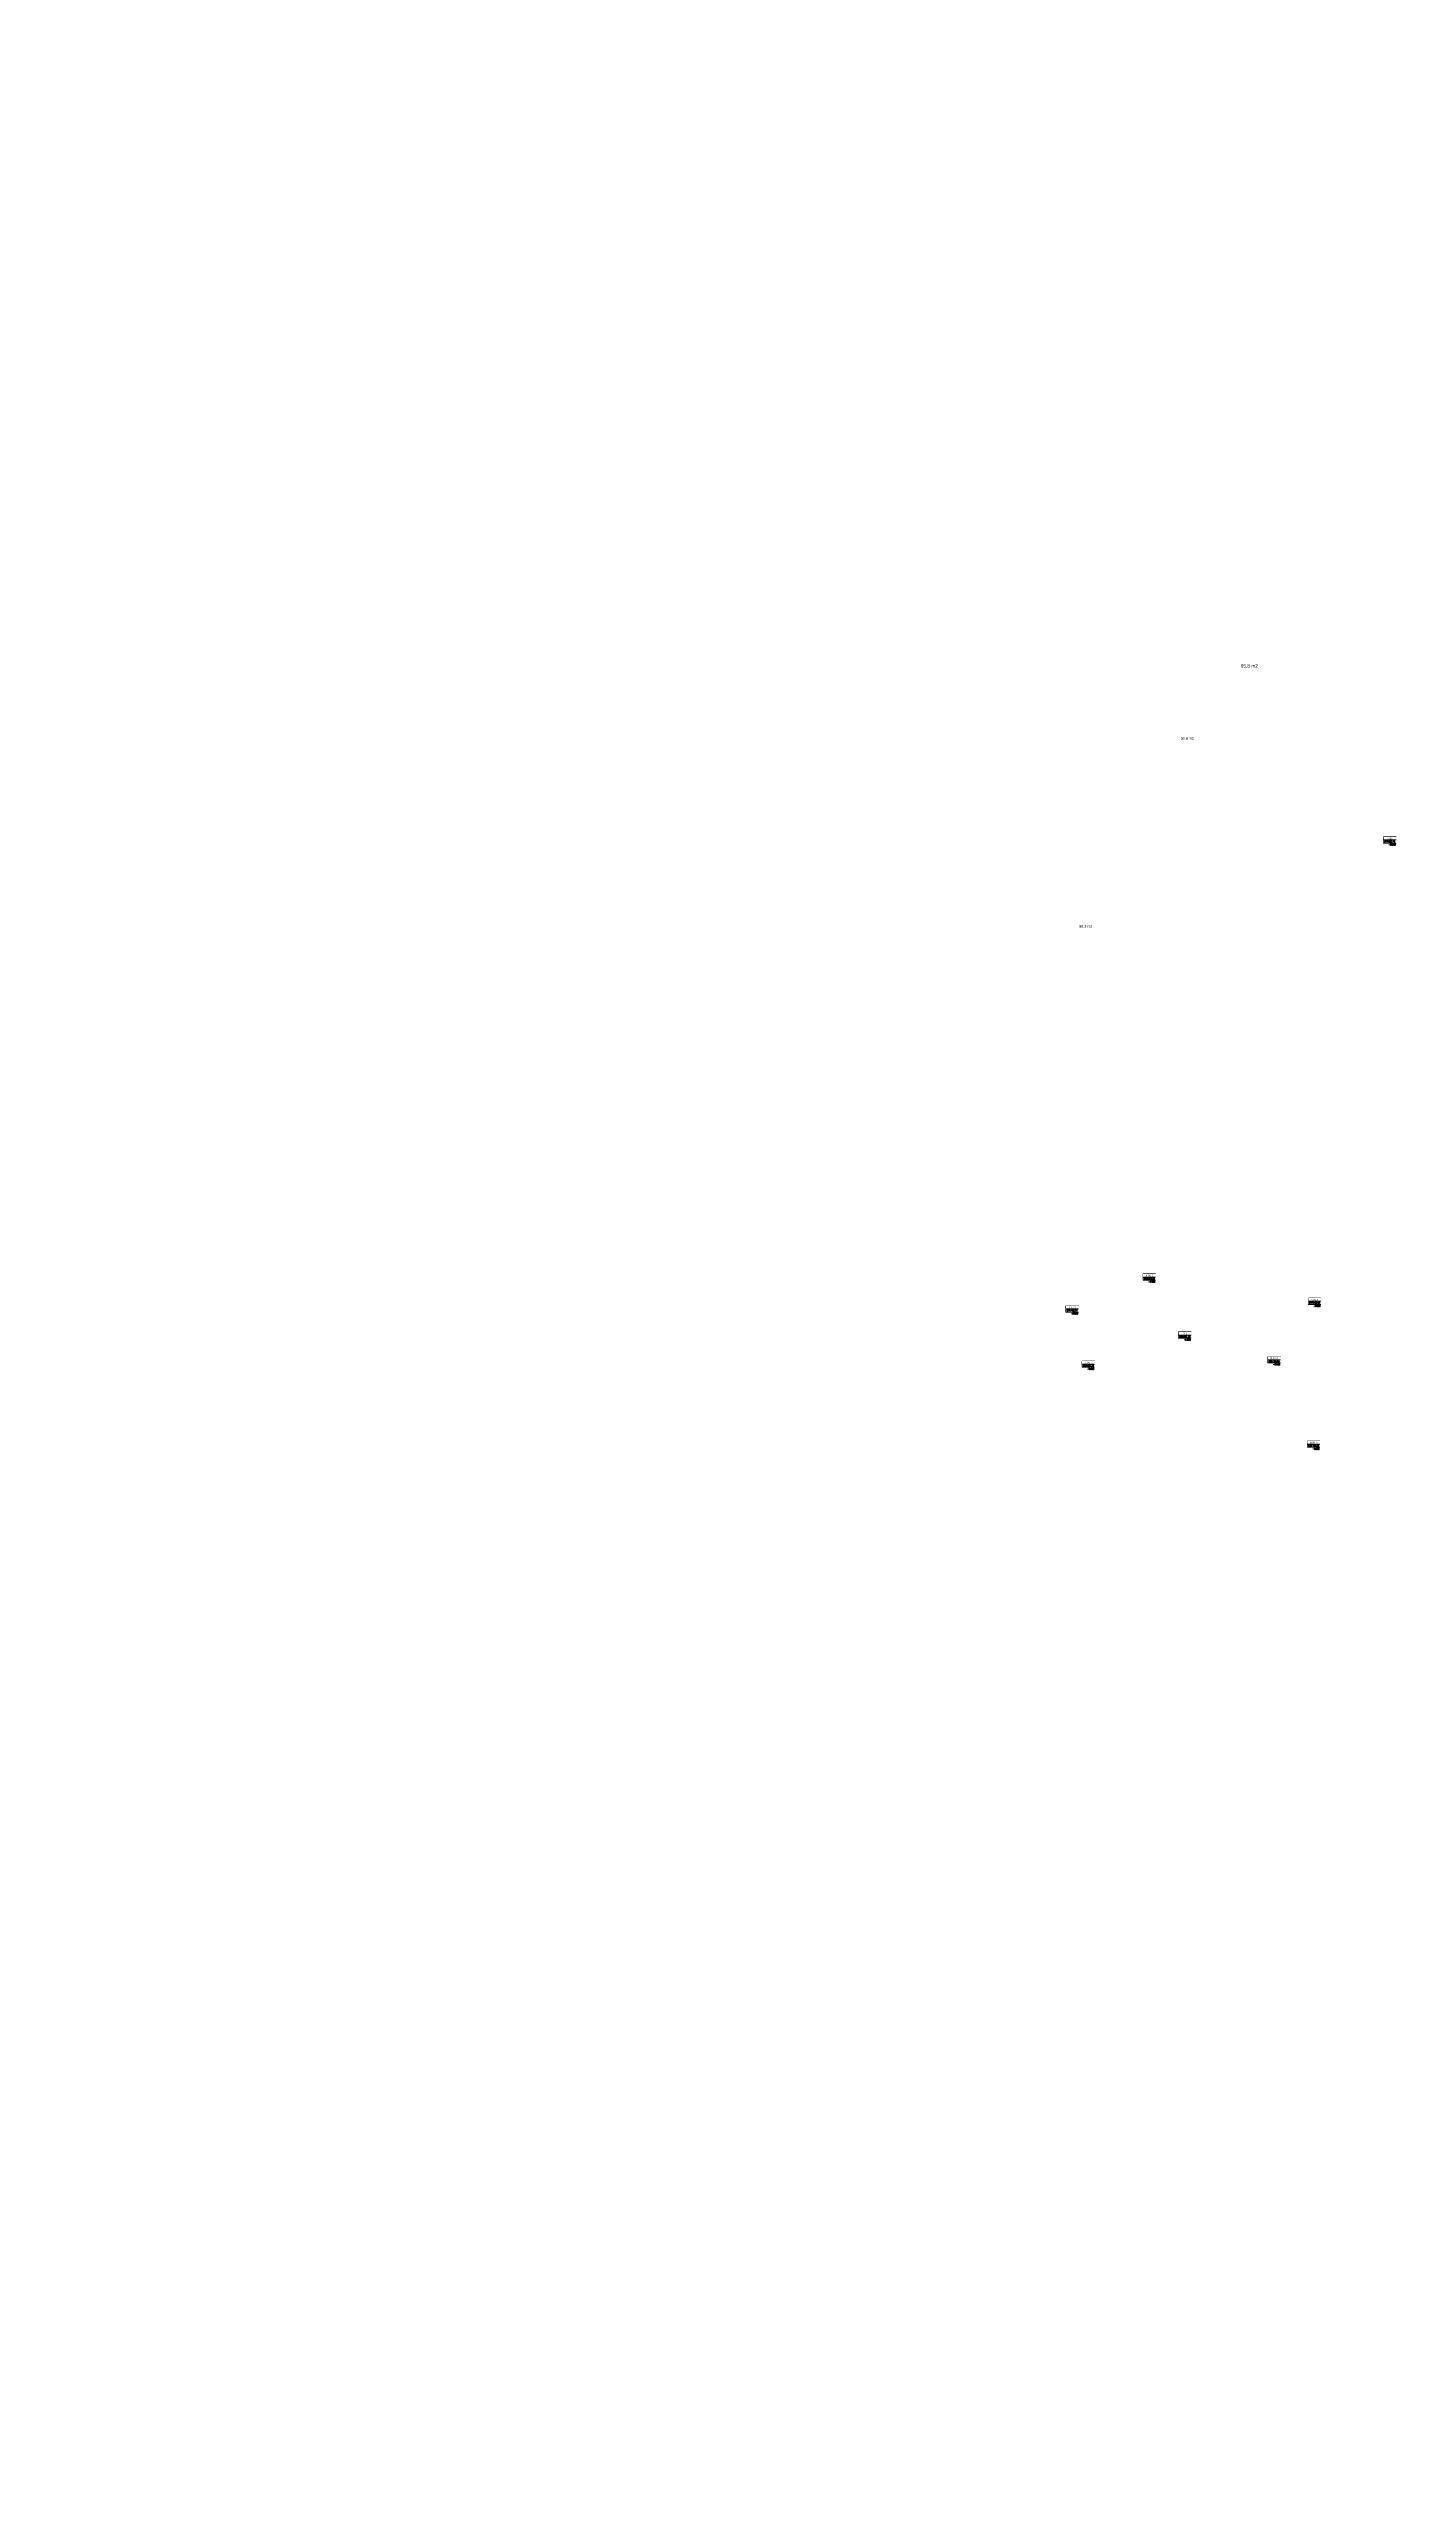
# Model space of a CAD drawing. Header units: millimetres. Extents: x -361654186 to 361255443, y -278569811 to 278836587.
# Drawn here: x -433607 to -178793, y -186209 to 273639 of the extents above; entities that cross this region are included whole.
import ezdxf
from ezdxf.enums import TextEntityAlignment as Align
from ezdxf.xclip import XClip

# ---------------------------------------------------------------- set-up
doc = ezdxf.new("R2010")
doc.units = ezdxf.units.MM
doc.header["$MEASUREMENT"] = 0
doc.header["$XCLIPFRAME"] = 0
doc.set_wipeout_variables(frame=1)
for name, color, linetype, lineweight in [('KT-Chuviet', 255, 'Continuous', 15), ('KT-Net thay', 7, 'Continuous', 15), ('KT-Net truc', 18, 'Continuous', 15)]:
    doc.layers.add(name, color=color, linetype=linetype, lineweight=lineweight)
doc.styles.add('font unicode ccu', font='arial.ttf')
doc.styles.add('ROMANS', font='ROMANS.SHX')
doc.styles.get("Standard").update_dxf_attribs({"font": 'arial.ttf'})

# ---------------------------------------------------------------- blocks, each defined once
blk = doc.blocks.new('TAG CAO DO SAN')
at = {"layer": 'KT-Net thay', "flags": 128}
blk.add_lwpolyline([(1526701.778855525, -266095.2298759429), (1526701.778855525, -266566.6584041911), (1527644.63591202, -266566.6584041911), (1527644.63591202, -266095.2298759429)], close=True, dxfattribs=at)
blk.add_wipeout([(1526701.778855525, -266095.2298759429), (1527644.6359120198, -266095.2298759429), (1527644.6359120198, -266566.65840419114), (1526701.778855525, -266566.65840419114)]).dxf.layer = 'KT-Net thay'
for points in [[(1526701.778855525, -266330.9441400666), (1527644.63591202, -266330.9441400666)], [(1526701.778855525, -266566.6584041911), (1527644.63591202, -266566.6584041911)]]:
    blk.add_lwpolyline(points, dxfattribs=at)
at = {"layer": 'KT-Chuviet', "color": 31, "style": 'ROMANS', "width": 0.75}
blk.add_text('DTTT:', height=117.8571320618522, dxfattribs=at).set_placement((1526748.92170835, -266507.8139601254))
at = {"layer": 'KT-Chuviet', "color": 31, "style": 'font unicode ccu', "width": 0.75}
blk.add_attdef('TÊNPHÒNG', text='', height=117.85713, dxfattribs=at).set_placement((1527175.308820772, -266213.4467624734), align=Align.MIDDLE_CENTER)
at = {"layer": 'KT-Chuviet', "color": 31, "ltscale": 15, "style": 'ROMANS', "width": 0.75, "flags": 8}
blk.add_attdef('CAO-DO', (1527091.943339912, -266507.7298381611), '', height=117.8571320618522, dxfattribs=at)

msp = doc.modelspace()

# ---------------------------------------------------------------- block references
at = {"layer": 'KT-Net truc'}
ref = msp.add_blockref('TAG CAO DO SAN', (-3999949.018459431, 791006.1460104778), dxfattribs=dict(at, xscale=2.5, yscale=2.5, zscale=2.5))
XClip(ref).set_block_clipping_path([(1526674.1636322693, -266566.65840419114), (1527644.6359120198, -266095.2298759429)])
ref.add_attrib('CAO-DO', '228.72', (-182219.1601096521, 124736.8214150752), dxfattribs={"layer": 'KT-Chuviet', "color": 31, "ltscale": 15, "height": 294.6428301546305, "style": 'ROMANS', "width": 0.7500000000000001})
ref.add_attrib('CAO-DO', '-0.030', (-182219.1601096521, 124147.5357547659), dxfattribs={"layer": 'KT-Chuviet', "color": 31, "ltscale": 15, "height": 294.6428301546305, "style": 'ROMANS', "width": 0.7500000000000001})
ref.add_attrib('TÊNPHÒNG', 'N.SK.', dxfattribs={"layer": 'KT-Chuviet', "color": 31, "height": 294.642825, "style": 'font unicode ccu', "width": 0.7500000000000001}).set_placement((-182010.7464075009, 125472.5291042944), align=Align.MIDDLE_CENTER)
ref = msp.add_blockref('TAG CAO DO SAN', (-4045070.08978005, 708977.1460104778), dxfattribs=dict(at, xscale=2.5, yscale=2.5, zscale=2.5))
XClip(ref).set_block_clipping_path([(1526674.1636322693, -266566.65840419114), (1527644.6359120198, -266095.2298759429)])
ref.add_attrib('CAO-DO', '167.56', (-227340.2314302706, 42707.82141507519), dxfattribs={"layer": 'KT-Chuviet', "color": 31, "ltscale": 15, "height": 294.6428301546305, "style": 'ROMANS', "width": 0.7500000000000001})
ref.add_attrib('CAO-DO', '-0.030', (-227340.2314302706, 42118.53575476594), dxfattribs={"layer": 'KT-Chuviet', "color": 31, "ltscale": 15, "height": 294.6428301546305, "style": 'ROMANS', "width": 0.7500000000000001})
ref.add_attrib('TÊNPHÒNG', 'N.SK. 3', dxfattribs={"layer": 'KT-Chuviet', "color": 31, "height": 294.642825, "style": 'font unicode ccu', "width": 0.7500000000000001}).set_placement((-227131.8177281194, 43443.5291042944), align=Align.MIDDLE_CENTER)
ref = msp.add_blockref('TAG CAO DO SAN', (-4059547.27205193, 702996.1169061834), dxfattribs=dict(at, xscale=2.5, yscale=2.5, zscale=2.5))
XClip(ref).set_block_clipping_path([(1526674.1636322693, -266566.65840419114), (1527644.6359120198, -266095.2298759429)])
ref.add_attrib('CAO-DO', '192.94', (-241817.4137021512, 36726.79231078079), dxfattribs={"layer": 'KT-Chuviet', "color": 31, "ltscale": 15, "height": 294.6428301546305, "style": 'ROMANS', "width": 0.7500000000000001})
ref.add_attrib('CAO-DO', '-0.030', (-241817.4137021512, 36137.50665047154), dxfattribs={"layer": 'KT-Chuviet', "color": 31, "ltscale": 15, "height": 294.6428301546305, "style": 'ROMANS', "width": 0.7500000000000001})
ref.add_attrib('TÊNPHÒNG', 'N.SK. 2', dxfattribs={"layer": 'KT-Chuviet', "color": 31, "height": 294.642825, "style": 'font unicode ccu', "width": 0.7500000000000001}).set_placement((-241609, 37462.5), align=Align.MIDDLE_CENTER)
ref = msp.add_blockref('TAG CAO DO SAN', (-4014049.518459431, 704422.1460104778), dxfattribs=dict(at, xscale=2.5, yscale=2.5, zscale=2.5))
XClip(ref).set_block_clipping_path([(1526674.1636322693, -266566.65840419114), (1527644.6359120198, -266095.2298759429)])
ref.add_attrib('CAO-DO', '185.89', (-196319.6601096521, 38152.82141507519), dxfattribs={"layer": 'KT-Chuviet', "color": 31, "ltscale": 15, "height": 294.6428301546305, "style": 'ROMANS', "width": 0.7500000000000001})
ref.add_attrib('CAO-DO', '-0.030', (-196319.6601096521, 37563.53575476594), dxfattribs={"layer": 'KT-Chuviet', "color": 31, "ltscale": 15, "height": 294.6428301546305, "style": 'ROMANS', "width": 0.7500000000000001})
ref.add_attrib('TÊNPHÒNG', 'N.SK. 4', dxfattribs={"layer": 'KT-Chuviet', "color": 31, "height": 294.642825, "style": 'font unicode ccu', "width": 0.7500000000000001}).set_placement((-196111.2464075009, 38888.5291042944), align=Align.MIDDLE_CENTER)
ref = msp.add_blockref('TAG CAO DO SAN', (-4038394.518459431, 698067.6460104778), dxfattribs=dict(at, xscale=2.5, yscale=2.5, zscale=2.5))
XClip(ref).set_block_clipping_path([(1526674.1636322693, -266566.65840419114), (1527644.6359120198, -266095.2298759429)])
ref.add_attrib('CAO-DO', '101.36', (-220664.6601096521, 31798.32141507519), dxfattribs={"layer": 'KT-Chuviet', "color": 31, "ltscale": 15, "height": 294.6428301546305, "style": 'ROMANS', "width": 0.7500000000000001})
ref.add_attrib('CAO-DO', '-0.030', (-220664.6601096521, 31209.03575476594), dxfattribs={"layer": 'KT-Chuviet', "color": 31, "ltscale": 15, "height": 294.6428301546305, "style": 'ROMANS', "width": 0.7500000000000001})
ref.add_attrib('TÊNPHÒNG', 'DL 1', dxfattribs={"layer": 'KT-Chuviet', "color": 31, "height": 294.642825, "style": 'font unicode ccu', "width": 0.7500000000000001}).set_placement((-220456.2464075009, 32534.0291042944), align=Align.MIDDLE_CENTER)
ref = msp.add_blockref('TAG CAO DO SAN', (-4021647.518459431, 693434.6460104778), dxfattribs=dict(at, xscale=2.5, yscale=2.5, zscale=2.5))
XClip(ref).set_block_clipping_path([(1526674.1636322693, -266566.65840419114), (1527644.6359120198, -266095.2298759429)])
ref.add_attrib('CAO-DO', '166.93', (-203917.6601096521, 27165.32141507519), dxfattribs={"layer": 'KT-Chuviet', "color": 31, "ltscale": 15, "height": 294.6428301546305, "style": 'ROMANS', "width": 0.7500000000000001})
ref.add_attrib('CAO-DO', '-0.030', (-203917.6601096521, 26576.03575476594), dxfattribs={"layer": 'KT-Chuviet', "color": 31, "ltscale": 15, "height": 294.6428301546305, "style": 'ROMANS', "width": 0.7500000000000001})
ref.add_attrib('TÊNPHÒNG', 'N.SK. 9', dxfattribs={"layer": 'KT-Chuviet', "color": 31, "height": 294.642825, "style": 'font unicode ccu', "width": 0.7500000000000001}).set_placement((-203709.2464075009, 27901.0291042944), align=Align.MIDDLE_CENTER)
ref = msp.add_blockref('TAG CAO DO SAN', (-4056523.08978005, 692616.1460104778), dxfattribs=dict(at, xscale=2.5, yscale=2.5, zscale=2.5))
XClip(ref).set_block_clipping_path([(1526674.1636322693, -266566.65840419114), (1527644.6359120198, -266095.2298759429)])
ref.add_attrib('CAO-DO', '195.38', (-238793.2314302706, 26346.82141507519), dxfattribs={"layer": 'KT-Chuviet', "color": 31, "ltscale": 15, "height": 294.6428301546305, "style": 'ROMANS', "width": 0.7500000000000001})
ref.add_attrib('CAO-DO', '-0.030', (-238793.2314302706, 25757.53575476594), dxfattribs={"layer": 'KT-Chuviet', "color": 31, "ltscale": 15, "height": 294.6428301546305, "style": 'ROMANS', "width": 0.7500000000000001})
ref.add_attrib('TÊNPHÒNG', 'N.SK. 1', dxfattribs={"layer": 'KT-Chuviet', "color": 31, "height": 294.642825, "style": 'font unicode ccu', "width": 0.7500000000000001}).set_placement((-238584.8177281194, 27082.5291042944), align=Align.MIDDLE_CENTER)
ref = msp.add_blockref('TAG CAO DO SAN', (-4014228.018459431, 677602.0746898572), dxfattribs=dict(at, xscale=2.5, yscale=2.5, zscale=2.5))
XClip(ref).set_block_clipping_path([(1526674.1636322693, -266566.65840419114), (1527644.6359120198, -266095.2298759429)])
ref.add_attrib('CAO-DO', '194.52', (-196498.1601096521, 11332.75009445459), dxfattribs={"layer": 'KT-Chuviet', "color": 31, "ltscale": 15, "height": 294.6428301546305, "style": 'ROMANS', "width": 0.7500000000000001})
ref.add_attrib('CAO-DO', '-0.030', (-196498.1601096521, 10743.46443414534), dxfattribs={"layer": 'KT-Chuviet', "color": 31, "ltscale": 15, "height": 294.6428301546305, "style": 'ROMANS', "width": 0.7500000000000001})
ref.add_attrib('TÊNPHÒNG', 'N.SK. 8', dxfattribs={"layer": 'KT-Chuviet', "color": 31, "height": 294.642825, "style": 'font unicode ccu', "width": 0.7500000000000001}).set_placement((-196289.7464075009, 12068.4577836738), align=Align.MIDDLE_CENTER)

# ---------------------------------------------------------------- texts
for s, height, p in [('65.8 m2', 638.8972532248413, (-209994.2309149523, 157531.3752419152, 5.464752923829243e-05)), ('50.8 m2', 473.9168622732163, (-221183.1332146707, 144013.4401570456)), ('90.3 m2', 477.1404827508639, (-240283.6090486124, 108734.4175617083))]:
    msp.add_text(s, height=height, dxfattribs=at).set_placement(p)

doc.saveas('drawing.dxf')
